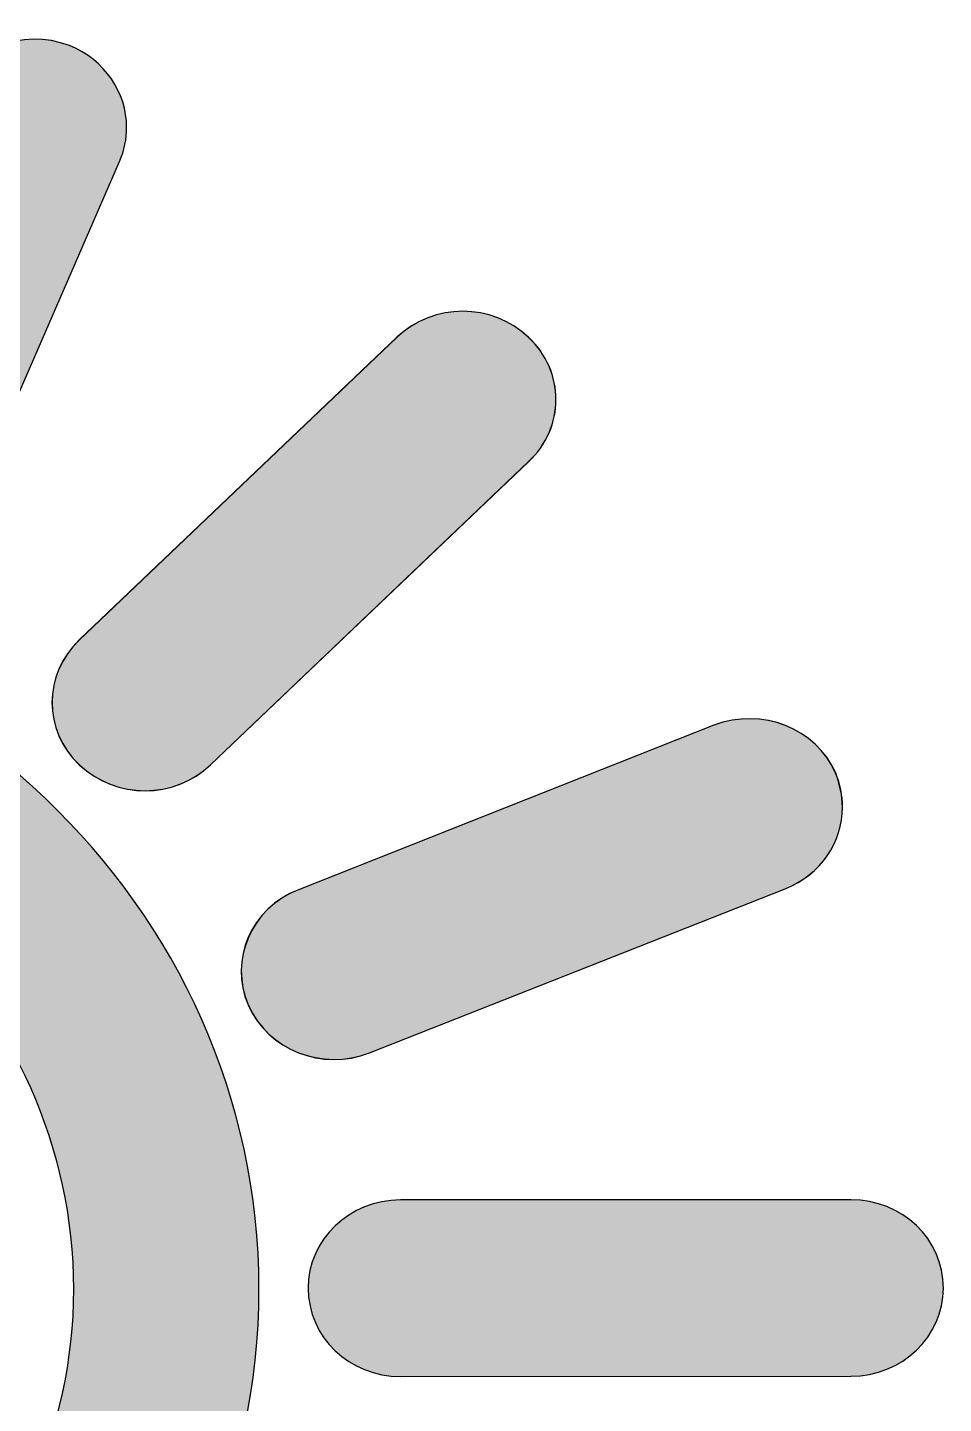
# Model space of a CAD drawing. Header units: millimetres. Extents: x 489.2 to 550.2, y -47.3 to 23.4.
# Drawn here: x 509.867 to 511.801, y 17.237 to 20.14 of the extents above; entities that cross this region are included whole.
import ezdxf

# ---------------------------------------------------------------- set-up
doc = ezdxf.new("R2010")
doc.units = ezdxf.units.MM
doc.header["$MEASUREMENT"] = 0
doc.layers.add('LASER CUT ACRILIC 3mm$ENGRAVE IMAGE', color=178, linetype='Continuous', true_color=0x000000)

msp = doc.modelspace()

# ---------------------------------------------------------------- hatches: boundary and pattern name
at = {"layer": 'LASER CUT ACRILIC 3mm$ENGRAVE IMAGE'}
for points in [[(509.7, 20.0014), (509.3372, 19.1669), (509.3353, 19.1624), (509.3335, 19.1579), (509.3319, 19.1534), (509.3304, 19.1488), (509.329, 19.1443), (509.3278, 19.1397), (509.3267, 19.1352), (509.3257, 19.1306), (509.3248, 19.126), (509.3241, 19.1214), (509.3234, 19.1169), (509.3229, 19.1123), (509.3225, 19.1077), (509.3223, 19.1032), (509.3221, 19.0986), (509.3221, 19.094), (509.3222, 19.0895), (509.3224, 19.085), (509.3227, 19.0805), (509.3231, 19.076), (509.3236, 19.0715), (509.3243, 19.067), (509.3251, 19.0626), (509.3259, 19.0582), (509.3269, 19.0538), (509.328, 19.0494), (509.3292, 19.0451), (509.3305, 19.0408), (509.332, 19.0365), (509.3335, 19.0323), (509.3351, 19.0281), (509.3369, 19.0239), (509.3387, 19.0198), (509.3406, 19.0157), (509.3427, 19.0117), (509.3448, 19.0077), (509.3471, 19.0038), (509.3494, 18.9999), (509.3519, 18.9961), (509.3544, 18.9923), (509.3571, 18.9886), (509.3598, 18.985), (509.3626, 18.9814), (509.3656, 18.9778), (509.3686, 18.9744), (509.3717, 18.971), (509.3749, 18.9676), (509.3782, 18.9644), (509.3816, 18.9612), (509.3851, 18.958), (509.3887, 18.955), (509.3923, 18.952), (509.3961, 18.9491), (509.3999, 18.9463), (509.4039, 18.9436), (509.4079, 18.941), (509.412, 18.9384), (509.4161, 18.936), (509.4204, 18.9336), (509.4247, 18.9313), (509.4292, 18.9291), (509.4337, 18.927), (509.4382, 18.925), (509.4429, 18.9232), (509.4476, 18.9214), (509.4523, 18.9198), (509.4571, 18.9182), (509.4618, 18.9168), (509.4666, 18.9155), (509.4714, 18.9144), (509.4762, 18.9133), (509.4809, 18.9124), (509.4857, 18.9116), (509.4906, 18.9109), (509.4954, 18.9103), (509.5002, 18.9099), (509.505, 18.9095), (509.5098, 18.9093), (509.5146, 18.9091), (509.5193, 18.9091), (509.5241, 18.9092), (509.5289, 18.9094), (509.5336, 18.9097), (509.5383, 18.9101), (509.543, 18.9107), (509.5477, 18.9113), (509.5524, 18.912), (509.557, 18.9129), (509.5617, 18.9138), (509.5662, 18.9149), (509.5708, 18.916), (509.5753, 18.9173), (509.5798, 18.9186), (509.5842, 18.9201), (509.5887, 18.9217), (509.593, 18.9233), (509.5974, 18.9251), (509.6016, 18.9269), (509.6059, 18.9289), (509.6101, 18.9309), (509.6142, 18.9331), (509.6183, 18.9353), (509.6223, 18.9376), (509.6263, 18.9401), (509.6302, 18.9426), (509.634, 18.9452), (509.6378, 18.9479), (509.6415, 18.9507), (509.6452, 18.9536), (509.6488, 18.9565), (509.6523, 18.9596), (509.6557, 18.9627), (509.6591, 18.966), (509.6624, 18.9693), (509.6656, 18.9727), (509.6687, 18.9762), (509.6718, 18.9797), (509.6748, 18.9834), (509.6776, 18.9871), (509.6804, 18.9909), (509.6831, 18.9948), (509.6857, 18.9988), (509.6882, 19.0028), (509.6906, 19.007), (509.6929, 19.0112), (509.6951, 19.0155), (509.6972, 19.0198), (509.6992, 19.0242), (510.0613, 19.8577), (510.0632, 19.8621), (510.065, 19.8666), (510.0666, 19.871), (510.0681, 19.8755), (510.0695, 19.88), (510.0708, 19.8846), (510.0719, 19.8891), (510.0729, 19.8936), (510.0737, 19.8982), (510.0745, 19.9027), (510.0751, 19.9073), (510.0756, 19.9118), (510.076, 19.9164), (510.0763, 19.9209), (510.0765, 19.9254), (510.0765, 19.9299), (510.0765, 19.9333), (510.0764, 19.9367), (510.0762, 19.9401), (510.076, 19.9435), (510.0757, 19.9469), (510.0753, 19.9503), (510.0749, 19.9536), (510.0744, 19.957), (510.0739, 19.9603), (510.0733, 19.9636), (510.0726, 19.9669), (510.0719, 19.9702), (510.0711, 19.9735), (510.0702, 19.9768), (510.0693, 19.98), (510.0683, 19.9832), (510.0672, 19.9865), (510.0661, 19.9896), (510.065, 19.9928), (510.0638, 19.996), (510.0625, 19.9991), (510.0611, 20.0022), (510.0597, 20.0053), (510.0583, 20.0084), (510.0568, 20.0114), (510.0552, 20.0144), (510.0535, 20.0174), (510.0519, 20.0204), (510.0501, 20.0233), (510.0483, 20.0262), (510.0465, 20.0291), (510.0445, 20.0319), (510.0426, 20.0347), (510.0406, 20.0375), (510.0385, 20.0403), (510.0363, 20.043), (510.0342, 20.0457), (510.0319, 20.0483), (510.0296, 20.0509), (510.0273, 20.0535), (510.0249, 20.056), (510.0224, 20.0585), (510.0199, 20.061), (510.0174, 20.0634), (510.0148, 20.0658), (510.0121, 20.0681), (510.0094, 20.0704), (510.0067, 20.0727), (510.0039, 20.0749), (510.001, 20.077), (509.9981, 20.0792), (509.9952, 20.0812), (509.9922, 20.0833), (509.9891, 20.0852), (509.986, 20.0872), (509.9829, 20.089), (509.9797, 20.0909), (509.9765, 20.0926), (509.9732, 20.0944), (509.9699, 20.096), (509.9665, 20.0977), (509.9631, 20.0992), (509.9596, 20.1007), (509.9561, 20.1022), (509.9514, 20.1039), (509.9467, 20.1055), (509.942, 20.107), (509.9373, 20.1084), (509.9325, 20.1096), (509.9277, 20.1108), (509.923, 20.1118), (509.9182, 20.1127), (509.9134, 20.1134), (509.9086, 20.1141), (509.9038, 20.1146), (509.899, 20.1151), (509.8942, 20.1154), (509.8894, 20.1156), (509.8846, 20.1157), (509.8798, 20.1157), (509.875, 20.1156), (509.8703, 20.1154), (509.8655, 20.115), (509.8608, 20.1146), (509.8561, 20.114), (509.8514, 20.1134), (509.8467, 20.1126), (509.8421, 20.1117), (509.8374, 20.1108), (509.8329, 20.1097), (509.8283, 20.1085), (509.8238, 20.1073), (509.8193, 20.1059), (509.8148, 20.1044), (509.8104, 20.1029), (509.806, 20.1012), (509.8017, 20.0994), (509.7974, 20.0976), (509.7931, 20.0956), (509.7889, 20.0936), (509.7848, 20.0914), (509.7807, 20.0892), (509.7767, 20.0869), (509.7727, 20.0845), (509.7688, 20.082), (509.7649, 20.0794), (509.7611, 20.0767), (509.7574, 20.0739), (509.7538, 20.0711), (509.7502, 20.0681), (509.7467, 20.0651), (509.7432, 20.062), (509.7399, 20.0588), (509.7366, 20.0555), (509.7334, 20.0521), (509.7302, 20.0487), (509.7272, 20.0452), (509.7243, 20.0416), (509.7214, 20.0379), (509.7186, 20.0341), (509.716, 20.0303), (509.7134, 20.0264), (509.7109, 20.0224), (509.7085, 20.0183), (509.7062, 20.0142), (509.7041, 20.01), (509.702, 20.0057)], [(509.9766, 18.848), (509.973, 18.8445), (509.9696, 18.841), (509.9663, 18.8374), (509.9631, 18.8338), (509.96, 18.8301), (509.957, 18.8264), (509.9541, 18.8226), (509.9514, 18.8187), (509.9487, 18.8148), (509.9462, 18.8109), (509.9438, 18.8069), (509.9415, 18.8029), (509.9393, 18.7988), (509.9372, 18.7947), (509.9352, 18.7905), (509.9334, 18.7863), (509.9316, 18.7821), (509.93, 18.7779), (509.9285, 18.7736), (509.9271, 18.7693), (509.9258, 18.7649), (509.9246, 18.7606), (509.9235, 18.7562), (509.9226, 18.7518), (509.9217, 18.7474), (509.921, 18.7429), (509.9204, 18.7385), (509.9199, 18.7341), (509.9195, 18.7296), (509.9192, 18.7251), (509.919, 18.7207), (509.919, 18.7162), (509.919, 18.7117), (509.9192, 18.7072), (509.9195, 18.7028), (509.9199, 18.6983), (509.9204, 18.6939), (509.921, 18.6894), (509.9217, 18.685), (509.9226, 18.6806), (509.9235, 18.6762), (509.9246, 18.6718), (509.9258, 18.6674), (509.9271, 18.6631), (509.9285, 18.6588), (509.93, 18.6545), (509.9316, 18.6503), (509.9334, 18.646), (509.9352, 18.6419), (509.9372, 18.6377), (509.9393, 18.6336), (509.9415, 18.6295), (509.9438, 18.6255), (509.9462, 18.6215), (509.9487, 18.6175), (509.9514, 18.6136), (509.9541, 18.6098), (509.957, 18.606), (509.96, 18.6022), (509.9631, 18.5986), (509.9663, 18.5949), (509.9696, 18.5914), (509.973, 18.5878), (509.9766, 18.5844), (509.9803, 18.5811), (509.984, 18.5778), (509.9878, 18.5747), (509.9917, 18.5716), (509.9956, 18.5687), (509.9996, 18.5659), (510.0037, 18.5632), (510.0077, 18.5605), (510.0119, 18.558), (510.0161, 18.5556), (510.0203, 18.5534), (510.0246, 18.5512), (510.0289, 18.5491), (510.0332, 18.5471), (510.0376, 18.5453), (510.0421, 18.5435), (510.0465, 18.5419), (510.051, 18.5403), (510.0555, 18.5389), (510.0601, 18.5375), (510.0646, 18.5363), (510.0692, 18.5352), (510.0738, 18.5342), (510.0785, 18.5333), (510.0831, 18.5325), (510.0878, 18.5318), (510.0924, 18.5312), (510.0971, 18.5307), (510.1018, 18.5303), (510.1065, 18.5301), (510.1112, 18.5299), (510.1158, 18.5299), (510.1205, 18.5299), (510.1252, 18.5301), (510.1299, 18.5303), (510.1346, 18.5307), (510.1392, 18.5312), (510.1439, 18.5318), (510.1485, 18.5325), (510.1531, 18.5333), (510.1577, 18.5342), (510.1623, 18.5352), (510.1669, 18.5363), (510.1714, 18.5375), (510.1759, 18.5389), (510.1804, 18.5403), (510.1848, 18.5419), (510.1892, 18.5435), (510.1936, 18.5453), (510.198, 18.5471), (510.2023, 18.5491), (510.2065, 18.5512), (510.2107, 18.5534), (510.2149, 18.5556), (510.219, 18.558), (510.2231, 18.5605), (510.2271, 18.5632), (510.2311, 18.5659), (510.235, 18.5687), (510.2388, 18.5716), (510.2426, 18.5747), (510.2463, 18.5778), (510.25, 18.5811), (510.2536, 18.5844), (510.9243, 19.2237), (510.9279, 19.2272), (510.9313, 19.2307), (510.9347, 19.2343), (510.9379, 19.2379), (510.941, 19.2416), (510.944, 19.2454), (510.9469, 19.2492), (510.9497, 19.253), (510.9524, 19.2569), (510.955, 19.2609), (510.9574, 19.2649), (510.9597, 19.2689), (510.962, 19.273), (510.9641, 19.2771), (510.9661, 19.2812), (510.968, 19.2854), (510.9697, 19.2896), (510.9714, 19.2939), (510.9729, 19.2982), (510.9743, 19.3025), (510.9757, 19.3068), (510.9769, 19.3111), (510.9779, 19.3155), (510.9789, 19.3199), (510.9798, 19.3243), (510.9805, 19.3287), (510.9812, 19.3332), (510.9817, 19.3376), (510.9821, 19.3421), (510.9824, 19.3465), (510.9825, 19.351), (510.9826, 19.3555), (510.9825, 19.36), (510.9824, 19.3645), (510.9821, 19.3689), (510.9817, 19.3734), (510.9812, 19.3779), (510.9805, 19.3823), (510.9798, 19.3867), (510.9789, 19.3911), (510.9779, 19.3955), (510.9769, 19.3999), (510.9757, 19.4043), (510.9743, 19.4086), (510.9729, 19.4129), (510.9714, 19.4171), (510.9697, 19.4214), (510.968, 19.4256), (510.9661, 19.4298), (510.9641, 19.4339), (510.962, 19.438), (510.9597, 19.442), (510.9574, 19.4461), (510.955, 19.45), (510.9524, 19.454), (510.9497, 19.4578), (510.9469, 19.4617), (510.944, 19.4655), (510.941, 19.4692), (510.9379, 19.4729), (510.9347, 19.4765), (510.9313, 19.48), (510.9279, 19.4836), (510.9243, 19.487), (510.9207, 19.4903), (510.9171, 19.4936), (510.9133, 19.4967), (510.9095, 19.4998), (510.9057, 19.5027), (510.9018, 19.5055), (510.8978, 19.5082), (510.8938, 19.5109), (510.8897, 19.5134), (510.8856, 19.5158), (510.8814, 19.518), (510.8772, 19.5202), (510.8729, 19.5223), (510.8686, 19.5243), (510.8642, 19.5261), (510.8598, 19.5279), (510.8554, 19.5295), (510.8509, 19.5311), (510.8464, 19.5325), (510.8419, 19.5339), (510.8373, 19.5351), (510.8328, 19.5362), (510.8282, 19.5372), (510.8235, 19.5381), (510.8189, 19.5389), (510.8142, 19.5396), (510.8096, 19.5402), (510.8049, 19.5407), (510.8002, 19.5411), (510.7955, 19.5413), (510.7908, 19.5415), (510.7861, 19.5415), (510.7814, 19.5415), (510.7767, 19.5413), (510.772, 19.5411), (510.7673, 19.5407), (510.7626, 19.5402), (510.7579, 19.5396), (510.7532, 19.5389), (510.7486, 19.5381), (510.7439, 19.5372), (510.7393, 19.5362), (510.7347, 19.5351), (510.7302, 19.5339), (510.7256, 19.5325), (510.7211, 19.5311), (510.7166, 19.5295), (510.7122, 19.5279), (510.7077, 19.5261), (510.7034, 19.5243), (510.699, 19.5223), (510.6947, 19.5202), (510.6904, 19.518), (510.6862, 19.5158), (510.6821, 19.5134), (510.6779, 19.5109), (510.6739, 19.5082), (510.6699, 19.5055), (510.6659, 19.5027), (510.662, 19.4998), (510.6582, 19.4967), (510.6544, 19.4936), (510.6507, 19.4903), (510.6471, 19.487)], [(509.9764, 18.8479), (509.9729, 18.8445), (509.9695, 18.841), (509.9662, 18.8374), (509.963, 18.8338), (509.9599, 18.8301), (509.957, 18.8264), (509.9541, 18.8226), (509.9514, 18.8187), (509.9487, 18.8148), (509.9462, 18.8109), (509.9438, 18.8069), (509.9415, 18.8028), (509.9393, 18.7988), (509.9373, 18.7946), (509.9353, 18.7905), (509.9335, 18.7863), (509.9317, 18.7821), (509.9301, 18.7778), (509.9286, 18.7735), (509.9272, 18.7692), (509.9259, 18.7649), (509.9248, 18.7605), (509.9237, 18.7562), (509.9228, 18.7518), (509.9219, 18.7474), (509.9212, 18.7429), (509.9206, 18.7385), (509.9201, 18.734), (509.9197, 18.7296), (509.9194, 18.7251), (509.9192, 18.7207), (509.9192, 18.7162), (509.9193, 18.7117), (509.9194, 18.7073), (509.9197, 18.7028), (509.9201, 18.6983), (509.9206, 18.6939), (509.9212, 18.6895), (509.922, 18.685), (509.9228, 18.6806), (509.9238, 18.6762), (509.9248, 18.6719), (509.926, 18.6675), (509.9273, 18.6632), (509.9287, 18.6589), (509.9302, 18.6546), (509.9318, 18.6503), (509.9336, 18.6461), (509.9354, 18.6419), (509.9374, 18.6378), (509.9395, 18.6337), (509.9417, 18.6296), (509.944, 18.6256), (509.9464, 18.6216), (509.9489, 18.6177), (509.9515, 18.6138), (509.9543, 18.6099), (509.9571, 18.6061), (509.9601, 18.6024), (509.9632, 18.5987), (509.9664, 18.5951), (509.9697, 18.5916), (509.9731, 18.5881), (509.9767, 18.5846), (509.9803, 18.5813), (509.9841, 18.578), (509.9878, 18.5749), (509.9917, 18.5718), (509.9956, 18.5689), (509.9996, 18.566), (510.0036, 18.5633), (510.0077, 18.5607), (510.0118, 18.5582), (510.0159, 18.5558), (510.0202, 18.5535), (510.0244, 18.5513), (510.0287, 18.5492), (510.0331, 18.5472), (510.0374, 18.5454), (510.0418, 18.5436), (510.0463, 18.5419), (510.0508, 18.5404), (510.0553, 18.5389), (510.0598, 18.5376), (510.0644, 18.5364), (510.0689, 18.5353), (510.0735, 18.5342), (510.0782, 18.5333), (510.0828, 18.5325), (510.0874, 18.5318), (510.0921, 18.5312), (510.0968, 18.5308), (510.1015, 18.5304), (510.1061, 18.5301), (510.1108, 18.53), (510.1155, 18.5299), (510.1202, 18.53), (510.1249, 18.5301), (510.1296, 18.5304), (510.1342, 18.5308), (510.1389, 18.5312), (510.1435, 18.5318), (510.1482, 18.5325), (510.1528, 18.5333), (510.1574, 18.5342), (510.162, 18.5353), (510.1665, 18.5364), (510.1711, 18.5376), (510.1756, 18.5389), (510.1801, 18.5404), (510.1845, 18.5419), (510.1889, 18.5436), (510.1933, 18.5454), (510.1977, 18.5472), (510.202, 18.5492), (510.2062, 18.5513), (510.2104, 18.5535), (510.2146, 18.5558), (510.2187, 18.5582), (510.2228, 18.5607), (510.2268, 18.5633), (510.2308, 18.566), (510.2347, 18.5689), (510.2386, 18.5718), (510.2424, 18.5749), (510.2461, 18.578), (510.2498, 18.5813), (510.2534, 18.5846), (510.9244, 19.2237), (510.928, 19.2271), (510.9315, 19.2306), (510.9348, 19.2342), (510.9381, 19.2378), (510.9412, 19.2415), (510.9442, 19.2452), (510.9471, 19.249), (510.9499, 19.2529), (510.9526, 19.2568), (510.9552, 19.2607), (510.9576, 19.2647), (510.9599, 19.2687), (510.9622, 19.2728), (510.9643, 19.2769), (510.9662, 19.2811), (510.9681, 19.2853), (510.9699, 19.2895), (510.9715, 19.2937), (510.9731, 19.298), (510.9745, 19.3023), (510.9758, 19.3066), (510.977, 19.311), (510.9781, 19.3153), (510.979, 19.3197), (510.9799, 19.3241), (510.9806, 19.3285), (510.9812, 19.333), (510.9818, 19.3374), (510.9822, 19.3418), (510.9824, 19.3463), (510.9826, 19.3507), (510.9827, 19.3552), (510.9826, 19.3597), (510.9824, 19.3642), (510.9822, 19.3687), (510.9818, 19.3731), (510.9812, 19.3776), (510.9806, 19.382), (510.9799, 19.3865), (510.979, 19.3909), (510.9781, 19.3953), (510.977, 19.3997), (510.9758, 19.4041), (510.9745, 19.4084), (510.9731, 19.4127), (510.9715, 19.417), (510.9699, 19.4212), (510.9681, 19.4255), (510.9662, 19.4297), (510.9643, 19.4338), (510.9622, 19.4379), (510.9599, 19.442), (510.9576, 19.446), (510.9552, 19.45), (510.9526, 19.454), (510.9499, 19.4579), (510.9471, 19.4617), (510.9442, 19.4656), (510.9412, 19.4693), (510.9381, 19.473), (510.9348, 19.4766), (510.9315, 19.4802), (510.928, 19.4838), (510.9244, 19.4872), (510.9208, 19.4906), (510.9171, 19.4938), (510.9133, 19.4969), (510.9095, 19.5), (510.9057, 19.5029), (510.9017, 19.5057), (510.8977, 19.5084), (510.8937, 19.511), (510.8896, 19.5135), (510.8855, 19.5159), (510.8813, 19.5182), (510.877, 19.5203), (510.8727, 19.5224), (510.8684, 19.5244), (510.864, 19.5262), (510.8596, 19.528), (510.8552, 19.5296), (510.8507, 19.5312), (510.8462, 19.5326), (510.8417, 19.5339), (510.8371, 19.5351), (510.8326, 19.5363), (510.828, 19.5373), (510.8233, 19.5382), (510.8187, 19.539), (510.8141, 19.5397), (510.8094, 19.5402), (510.8047, 19.5407), (510.8, 19.5411), (510.7953, 19.5414), (510.7906, 19.5415), (510.7859, 19.5416), (510.7812, 19.5415), (510.7765, 19.5414), (510.7718, 19.5411), (510.7672, 19.5407), (510.7625, 19.5402), (510.7578, 19.5397), (510.7532, 19.539), (510.7485, 19.5382), (510.7439, 19.5373), (510.7393, 19.5363), (510.7347, 19.5351), (510.7302, 19.5339), (510.7257, 19.5326), (510.7212, 19.5312), (510.7167, 19.5296), (510.7123, 19.528), (510.7079, 19.5262), (510.7035, 19.5244), (510.6992, 19.5224), (510.6949, 19.5203), (510.6907, 19.5182), (510.6865, 19.5159), (510.6824, 19.5135), (510.6783, 19.511), (510.6742, 19.5084), (510.6703, 19.5057), (510.6663, 19.5029), (510.6625, 19.5), (510.6587, 19.4969), (510.6549, 19.4938), (510.6513, 19.4906), (510.6477, 19.4872)], [(510.4389, 18.3211), (510.4343, 18.3192), (510.4297, 18.3173), (510.4252, 18.3152), (510.4208, 18.313), (510.4165, 18.3107), (510.4122, 18.3084), (510.4081, 18.3059), (510.404, 18.3034), (510.4, 18.3008), (510.3961, 18.298), (510.3923, 18.2952), (510.3886, 18.2924), (510.3849, 18.2894), (510.3814, 18.2864), (510.3779, 18.2833), (510.3745, 18.2801), (510.3712, 18.2768), (510.368, 18.2735), (510.3649, 18.2701), (510.3619, 18.2666), (510.359, 18.2631), (510.3561, 18.2595), (510.3534, 18.2559), (510.3508, 18.2521), (510.3482, 18.2484), (510.3458, 18.2446), (510.3434, 18.2407), (510.3412, 18.2368), (510.339, 18.2328), (510.337, 18.2288), (510.335, 18.2247), (510.3332, 18.2206), (510.3315, 18.2165), (510.3298, 18.2123), (510.3283, 18.208), (510.3269, 18.2038), (510.3255, 18.1995), (510.3243, 18.1952), (510.3232, 18.1908), (510.3222, 18.1864), (510.3213, 18.182), (510.3206, 18.1776), (510.3199, 18.1731), (510.3193, 18.1687), (510.3189, 18.1642), (510.3186, 18.1597), (510.3183, 18.1551), (510.3182, 18.1506), (510.3183, 18.1461), (510.3184, 18.1415), (510.3186, 18.1369), (510.319, 18.1324), (510.3195, 18.1278), (510.3201, 18.1232), (510.3208, 18.1187), (510.3217, 18.1141), (510.3226, 18.1095), (510.3237, 18.105), (510.3249, 18.1004), (510.3263, 18.0959), (510.3278, 18.0914), (510.3293, 18.0869), (510.3311, 18.0824), (510.3329, 18.0779), (510.3349, 18.0735), (510.337, 18.0692), (510.3393, 18.0649), (510.3416, 18.0607), (510.344, 18.0566), (510.3465, 18.0526), (510.3491, 18.0486), (510.3518, 18.0447), (510.3546, 18.0409), (510.3575, 18.0372), (510.3605, 18.0336), (510.3635, 18.03), (510.3666, 18.0266), (510.3698, 18.0232), (510.3731, 18.0199), (510.3765, 18.0166), (510.38, 18.0135), (510.3835, 18.0104), (510.3871, 18.0075), (510.3907, 18.0046), (510.3944, 18.0018), (510.3982, 17.9991), (510.4021, 17.9965), (510.406, 17.994), (510.41, 17.9916), (510.414, 17.9892), (510.4181, 17.987), (510.4222, 17.9848), (510.4264, 17.9828), (510.4306, 17.9808), (510.4349, 17.979), (510.4392, 17.9772), (510.4436, 17.9756), (510.448, 17.974), (510.4524, 17.9725), (510.4569, 17.9712), (510.4614, 17.9699), (510.466, 17.9688), (510.4706, 17.9677), (510.4752, 17.9668), (510.4798, 17.9659), (510.4845, 17.9652), (510.4892, 17.9645), (510.4939, 17.964), (510.4986, 17.9636), (510.5033, 17.9633), (510.5081, 17.9631), (510.5129, 17.963), (510.5176, 17.963), (510.5224, 17.9631), (510.5272, 17.9634), (510.532, 17.9637), (510.5368, 17.9642), (510.5416, 17.9648), (510.5464, 17.9655), (510.5512, 17.9663), (510.556, 17.9672), (510.5608, 17.9683), (510.5656, 17.9694), (510.5703, 17.9707), (510.5751, 17.9721), (510.5798, 17.9737), (510.5845, 17.9753), (510.5892, 17.9771), (511.4666, 18.3232), (511.4701, 18.3246), (511.4735, 18.3261), (511.477, 18.3276), (511.4804, 18.3292), (511.4837, 18.3308), (511.487, 18.3325), (511.4902, 18.3343), (511.4934, 18.3361), (511.4966, 18.3379), (511.4997, 18.3398), (511.5028, 18.3418), (511.5058, 18.3438), (511.5087, 18.3458), (511.5116, 18.3479), (511.5145, 18.3501), (511.5173, 18.3523), (511.5201, 18.3545), (511.5228, 18.3568), (511.5255, 18.3591), (511.5281, 18.3615), (511.5306, 18.3639), (511.5332, 18.3663), (511.5356, 18.3688), (511.538, 18.3713), (511.5404, 18.3739), (511.5427, 18.3765), (511.5449, 18.3791), (511.5471, 18.3818), (511.5493, 18.3845), (511.5513, 18.3873), (511.5534, 18.3901), (511.5554, 18.3929), (511.5573, 18.3957), (511.5591, 18.3986), (511.561, 18.4015), (511.5627, 18.4044), (511.5644, 18.4074), (511.566, 18.4104), (511.5676, 18.4134), (511.5692, 18.4165), (511.5706, 18.4195), (511.572, 18.4226), (511.5734, 18.4257), (511.5747, 18.4289), (511.5759, 18.4321), (511.5771, 18.4352), (511.5782, 18.4385), (511.5792, 18.4417), (511.5802, 18.4449), (511.5811, 18.4482), (511.582, 18.4515), (511.5828, 18.4548), (511.5836, 18.4581), (511.5842, 18.4614), (511.5848, 18.4648), (511.5854, 18.4682), (511.5859, 18.4715), (511.5863, 18.4749), (511.5867, 18.4783), (511.587, 18.4817), (511.5872, 18.4851), (511.5874, 18.4886), (511.5875, 18.492), (511.5875, 18.4954), (511.5874, 18.4999), (511.5873, 18.5045), (511.587, 18.509), (511.5866, 18.5135), (511.5861, 18.518), (511.5854, 18.5226), (511.5847, 18.5271), (511.5839, 18.5316), (511.5829, 18.5361), (511.5818, 18.5406), (511.5806, 18.5451), (511.5793, 18.5496), (511.5779, 18.5541), (511.5764, 18.5585), (511.5748, 18.563), (511.5731, 18.5674), (511.5711, 18.5718), (511.569, 18.5761), (511.5667, 18.5804), (511.5644, 18.5845), (511.562, 18.5886), (511.5595, 18.5927), (511.5569, 18.5966), (511.5542, 18.6005), (511.5514, 18.6042), (511.5486, 18.6079), (511.5456, 18.6116), (511.5426, 18.6151), (511.5394, 18.6186), (511.5362, 18.6219), (511.5329, 18.6252), (511.5296, 18.6284), (511.5261, 18.6316), (511.5226, 18.6346), (511.519, 18.6375), (511.5154, 18.6404), (511.5117, 18.6432), (511.5079, 18.6459), (511.504, 18.6484), (511.5001, 18.6509), (511.4961, 18.6534), (511.4921, 18.6557), (511.488, 18.6579), (511.4839, 18.66), (511.4797, 18.6621), (511.4755, 18.664), (511.4712, 18.6659), (511.4668, 18.6676), (511.4625, 18.6693), (511.458, 18.6708), (511.4536, 18.6723), (511.4491, 18.6736), (511.4446, 18.6749), (511.44, 18.676), (511.4354, 18.6771), (511.4308, 18.678), (511.4261, 18.6789), (511.4214, 18.6796), (511.4167, 18.6803), (511.412, 18.6808), (511.4073, 18.6812), (511.4025, 18.6816), (511.3977, 18.6818), (511.3929, 18.6819), (511.3881, 18.6819), (511.3833, 18.6818), (511.3785, 18.6815), (511.3737, 18.6812), (511.3688, 18.6807), (511.364, 18.6802), (511.3592, 18.6795), (511.3543, 18.6787), (511.3495, 18.6778), (511.3447, 18.6768), (511.3398, 18.6757), (511.335, 18.6744), (511.3302, 18.673), (511.3255, 18.6716), (511.3207, 18.6699), (511.3159, 18.6682)], [(510.4392, 18.3211), (510.4346, 18.3192), (510.43, 18.3172), (510.4255, 18.3151), (510.4211, 18.313), (510.4168, 18.3107), (510.4125, 18.3083), (510.4084, 18.3059), (510.4043, 18.3033), (510.4003, 18.3007), (510.3964, 18.298), (510.3925, 18.2952), (510.3888, 18.2923), (510.3852, 18.2893), (510.3816, 18.2863), (510.3781, 18.2831), (510.3747, 18.28), (510.3714, 18.2767), (510.3682, 18.2734), (510.3651, 18.27), (510.3621, 18.2665), (510.3592, 18.263), (510.3564, 18.2594), (510.3536, 18.2557), (510.351, 18.252), (510.3484, 18.2483), (510.346, 18.2445), (510.3437, 18.2406), (510.3414, 18.2367), (510.3393, 18.2327), (510.3372, 18.2287), (510.3353, 18.2246), (510.3334, 18.2205), (510.3317, 18.2164), (510.3301, 18.2122), (510.3285, 18.208), (510.3271, 18.2037), (510.3258, 18.1994), (510.3246, 18.1951), (510.3235, 18.1907), (510.3225, 18.1864), (510.3216, 18.182), (510.3208, 18.1775), (510.3202, 18.1731), (510.3196, 18.1686), (510.3192, 18.1641), (510.3189, 18.1596), (510.3186, 18.1551), (510.3185, 18.1506), (510.3186, 18.146), (510.3187, 18.1415), (510.3189, 18.1369), (510.3193, 18.1323), (510.3198, 18.1278), (510.3204, 18.1232), (510.3211, 18.1187), (510.322, 18.1141), (510.323, 18.1095), (510.3241, 18.105), (510.3253, 18.1004), (510.3266, 18.0959), (510.3281, 18.0914), (510.3297, 18.0869), (510.3314, 18.0824), (510.3332, 18.0779), (510.3353, 18.0735), (510.3374, 18.0692), (510.3396, 18.0649), (510.3419, 18.0607), (510.3443, 18.0566), (510.3468, 18.0526), (510.3495, 18.0486), (510.3522, 18.0447), (510.3549, 18.0409), (510.3578, 18.0372), (510.3608, 18.0336), (510.3639, 18.03), (510.367, 18.0265), (510.3702, 18.0232), (510.3735, 18.0198), (510.3769, 18.0166), (510.3803, 18.0135), (510.3838, 18.0104), (510.3874, 18.0075), (510.3911, 18.0046), (510.3948, 18.0018), (510.3986, 17.9991), (510.4024, 17.9965), (510.4064, 17.994), (510.4103, 17.9915), (510.4143, 17.9892), (510.4184, 17.987), (510.4226, 17.9848), (510.4267, 17.9827), (510.431, 17.9808), (510.4352, 17.9789), (510.4396, 17.9772), (510.4439, 17.9755), (510.4483, 17.9739), (510.4528, 17.9725), (510.4572, 17.9711), (510.4617, 17.9698), (510.4663, 17.9687), (510.4708, 17.9676), (510.4754, 17.9666), (510.4801, 17.9658), (510.4847, 17.965), (510.4894, 17.9644), (510.4941, 17.9638), (510.4988, 17.9634), (510.5035, 17.9631), (510.5082, 17.9629), (510.513, 17.9628), (510.5177, 17.9628), (510.5225, 17.9629), (510.5273, 17.9631), (510.532, 17.9634), (510.5368, 17.9639), (510.5416, 17.9645), (510.5463, 17.9651), (510.5511, 17.9659), (510.5559, 17.9669), (510.5606, 17.9679), (510.5653, 17.969), (510.5701, 17.9703), (510.5748, 17.9717), (510.5795, 17.9732), (510.5841, 17.9748), (510.5888, 17.9766), (511.4666, 18.3232), (511.4702, 18.3246), (511.4736, 18.3261), (511.4771, 18.3276), (511.4805, 18.3292), (511.4838, 18.3308), (511.4871, 18.3325), (511.4904, 18.3343), (511.4936, 18.3361), (511.4967, 18.3379), (511.4998, 18.3398), (511.5029, 18.3418), (511.5059, 18.3438), (511.5089, 18.3458), (511.5118, 18.3479), (511.5146, 18.3501), (511.5174, 18.3523), (511.5202, 18.3545), (511.5229, 18.3568), (511.5256, 18.3591), (511.5282, 18.3615), (511.5307, 18.3639), (511.5332, 18.3663), (511.5357, 18.3688), (511.5381, 18.3713), (511.5404, 18.3739), (511.5427, 18.3765), (511.5449, 18.3791), (511.5471, 18.3818), (511.5492, 18.3845), (511.5513, 18.3873), (511.5533, 18.3901), (511.5553, 18.3929), (511.5572, 18.3957), (511.559, 18.3986), (511.5608, 18.4015), (511.5626, 18.4044), (511.5642, 18.4074), (511.5659, 18.4104), (511.5674, 18.4134), (511.5689, 18.4165), (511.5704, 18.4195), (511.5718, 18.4226), (511.5731, 18.4257), (511.5744, 18.4289), (511.5756, 18.4321), (511.5768, 18.4352), (511.5779, 18.4385), (511.5789, 18.4417), (511.5799, 18.4449), (511.5808, 18.4482), (511.5816, 18.4515), (511.5824, 18.4548), (511.5832, 18.4581), (511.5838, 18.4614), (511.5844, 18.4648), (511.585, 18.4682), (511.5855, 18.4715), (511.5859, 18.4749), (511.5862, 18.4783), (511.5865, 18.4817), (511.5868, 18.4851), (511.5869, 18.4886), (511.587, 18.492), (511.5871, 18.4954), (511.587, 18.4999), (511.5868, 18.5044), (511.5865, 18.509), (511.5861, 18.5135), (511.5856, 18.518), (511.585, 18.5225), (511.5843, 18.527), (511.5834, 18.5315), (511.5825, 18.536), (511.5814, 18.5405), (511.5802, 18.5449), (511.5789, 18.5494), (511.5775, 18.5539), (511.576, 18.5583), (511.5744, 18.5627), (511.5726, 18.5671), (511.5707, 18.5715), (511.5686, 18.5759), (511.5664, 18.5801), (511.5641, 18.5843), (511.5618, 18.5884), (511.5593, 18.5925), (511.5567, 18.5964), (511.554, 18.6003), (511.5513, 18.6041), (511.5484, 18.6078), (511.5455, 18.6114), (511.5425, 18.615), (511.5394, 18.6185), (511.5362, 18.6218), (511.5329, 18.6251), (511.5296, 18.6284), (511.5261, 18.6315), (511.5226, 18.6345), (511.5191, 18.6375), (511.5154, 18.6404), (511.5117, 18.6431), (511.5079, 18.6458), (511.5041, 18.6484), (511.5002, 18.651), (511.4962, 18.6534), (511.4922, 18.6557), (511.4881, 18.6579), (511.484, 18.6601), (511.4798, 18.6621), (511.4756, 18.6641), (511.4713, 18.6659), (511.4669, 18.6677), (511.4626, 18.6693), (511.4582, 18.6709), (511.4537, 18.6724), (511.4492, 18.6737), (511.4447, 18.675), (511.4401, 18.6761), (511.4355, 18.6772), (511.4309, 18.6781), (511.4262, 18.679), (511.4216, 18.6797), (511.4169, 18.6804), (511.4121, 18.6809), (511.4074, 18.6813), (511.4026, 18.6817), (511.3978, 18.6819), (511.393, 18.682), (511.3882, 18.682), (511.3834, 18.6819), (511.3786, 18.6816), (511.3738, 18.6813), (511.3689, 18.6808), (511.3641, 18.6803), (511.3592, 18.6796), (511.3544, 18.6788), (511.3496, 18.6779), (511.3447, 18.6769), (511.3399, 18.6757), (511.3351, 18.6745), (511.3303, 18.6731), (511.3255, 18.6716), (511.3208, 18.67), (511.316, 18.6682)], [(510.4596, 17.4805), (510.4596, 17.4756), (510.4598, 17.4708), (510.4601, 17.466), (510.4606, 17.4613), (510.4611, 17.4566), (510.4618, 17.4519), (510.4626, 17.4473), (510.4635, 17.4427), (510.4646, 17.4381), (510.4657, 17.4336), (510.467, 17.4292), (510.4683, 17.4247), (510.4698, 17.4204), (510.4714, 17.4161), (510.4731, 17.4118), (510.4749, 17.4076), (510.4768, 17.4034), (510.4788, 17.3993), (510.4809, 17.3952), (510.4831, 17.3912), (510.4854, 17.3873), (510.4878, 17.3834), (510.4903, 17.3796), (510.4929, 17.3758), (510.4956, 17.3722), (510.4983, 17.3685), (510.5012, 17.365), (510.5041, 17.3615), (510.5072, 17.3581), (510.5103, 17.3547), (510.5135, 17.3514), (510.5167, 17.3482), (510.5201, 17.3451), (510.5235, 17.3421), (510.527, 17.3391), (510.5306, 17.3362), (510.5343, 17.3334), (510.538, 17.3307), (510.5418, 17.3281), (510.5456, 17.3255), (510.5496, 17.323), (510.5536, 17.3207), (510.5576, 17.3184), (510.5617, 17.3162), (510.5659, 17.3141), (510.5701, 17.3121), (510.5744, 17.3102), (510.5788, 17.3084), (510.5832, 17.3066), (510.5877, 17.305), (510.5922, 17.3035), (510.5967, 17.3021), (510.6013, 17.3008), (510.606, 17.2996), (510.6107, 17.2985), (510.6154, 17.2975), (510.6202, 17.2967), (510.625, 17.2959), (510.6299, 17.2953), (510.6348, 17.2947), (510.6398, 17.2943), (510.6447, 17.294), (510.6497, 17.2938), (510.6548, 17.2938), (511.6051, 17.2945), (511.6101, 17.2946), (511.6151, 17.2948), (511.6201, 17.2951), (511.6251, 17.2955), (511.63, 17.2961), (511.6348, 17.2967), (511.6397, 17.2975), (511.6445, 17.2984), (511.6492, 17.2994), (511.6539, 17.3005), (511.6586, 17.3017), (511.6632, 17.303), (511.6678, 17.3044), (511.6723, 17.3059), (511.6768, 17.3076), (511.6812, 17.3093), (511.6855, 17.3111), (511.6898, 17.3131), (511.6941, 17.3151), (511.6983, 17.3172), (511.7024, 17.3194), (511.7065, 17.3217), (511.7105, 17.3241), (511.7144, 17.3266), (511.7183, 17.3291), (511.7221, 17.3318), (511.7258, 17.3345), (511.7294, 17.3373), (511.733, 17.3402), (511.7365, 17.3432), (511.74, 17.3463), (511.7433, 17.3494), (511.7466, 17.3526), (511.7498, 17.3559), (511.7529, 17.3592), (511.7559, 17.3627), (511.7589, 17.3661), (511.7617, 17.3697), (511.7645, 17.3733), (511.7672, 17.377), (511.7698, 17.3807), (511.7723, 17.3845), (511.7747, 17.3884), (511.777, 17.3923), (511.7792, 17.3963), (511.7813, 17.4003), (511.7833, 17.4044), (511.7852, 17.4086), (511.787, 17.4127), (511.7887, 17.417), (511.7903, 17.4213), (511.7918, 17.4256), (511.7931, 17.43), (511.7944, 17.4344), (511.7955, 17.4388), (511.7966, 17.4433), (511.7975, 17.4478), (511.7983, 17.4524), (511.799, 17.457), (511.7995, 17.4616), (511.8, 17.4663), (511.8003, 17.471), (511.8005, 17.4757), (511.8005, 17.4805), (511.8005, 17.4853), (511.8003, 17.4901), (511.8, 17.4949), (511.7995, 17.4996), (511.799, 17.5043), (511.7983, 17.509), (511.7975, 17.5136), (511.7966, 17.5182), (511.7955, 17.5227), (511.7944, 17.5272), (511.7931, 17.5317), (511.7918, 17.5361), (511.7903, 17.5404), (511.7887, 17.5448), (511.787, 17.549), (511.7852, 17.5532), (511.7833, 17.5574), (511.7813, 17.5615), (511.7792, 17.5655), (511.777, 17.5695), (511.7747, 17.5735), (511.7723, 17.5773), (511.7698, 17.5812), (511.7672, 17.5849), (511.7645, 17.5886), (511.7617, 17.5922), (511.7589, 17.5958), (511.7559, 17.5993), (511.7529, 17.6027), (511.7498, 17.606), (511.7466, 17.6093), (511.7433, 17.6125), (511.74, 17.6156), (511.7365, 17.6186), (511.733, 17.6216), (511.7294, 17.6245), (511.7258, 17.6273), (511.7221, 17.63), (511.7183, 17.6326), (511.7144, 17.6352), (511.7105, 17.6377), (511.7065, 17.64), (511.7024, 17.6423), (511.6983, 17.6445), (511.6941, 17.6466), (511.6898, 17.6486), (511.6855, 17.6505), (511.6812, 17.6523), (511.6768, 17.654), (511.6723, 17.6557), (511.6678, 17.6572), (511.6632, 17.6586), (511.6586, 17.6599), (511.6539, 17.6611), (511.6492, 17.6622), (511.6445, 17.6632), (511.6397, 17.664), (511.6348, 17.6648), (511.63, 17.6654), (511.6251, 17.666), (511.6201, 17.6664), (511.6151, 17.6667), (511.6101, 17.6669), (511.6051, 17.6669), (510.6545, 17.6664), (510.6495, 17.6663), (510.6445, 17.6662), (510.6395, 17.6659), (510.6346, 17.6654), (510.6297, 17.6649), (510.6248, 17.6642), (510.62, 17.6635), (510.6152, 17.6626), (510.6105, 17.6616), (510.6058, 17.6605), (510.6012, 17.6593), (510.5966, 17.658), (510.592, 17.6566), (510.5875, 17.6551), (510.583, 17.6534), (510.5786, 17.6517), (510.5743, 17.6499), (510.57, 17.648), (510.5658, 17.646), (510.5616, 17.6438), (510.5575, 17.6416), (510.5534, 17.6394), (510.5494, 17.637), (510.5455, 17.6345), (510.5416, 17.6319), (510.5378, 17.6293), (510.5341, 17.6266), (510.5305, 17.6238), (510.5269, 17.6209), (510.5234, 17.6179), (510.52, 17.6149), (510.5166, 17.6117), (510.5133, 17.6085), (510.5101, 17.6053), (510.507, 17.6019), (510.504, 17.5985), (510.5011, 17.595), (510.4982, 17.5915), (510.4954, 17.5879), (510.4928, 17.5842), (510.4902, 17.5804), (510.4877, 17.5766), (510.4853, 17.5728), (510.483, 17.5688), (510.4808, 17.5649), (510.4787, 17.5608), (510.4767, 17.5567), (510.4748, 17.5526), (510.473, 17.5484), (510.4713, 17.5442), (510.4697, 17.5399), (510.4682, 17.5356), (510.4669, 17.5312), (510.4656, 17.5268), (510.4645, 17.5223), (510.4634, 17.5178), (510.4625, 17.5132), (510.4617, 17.5087), (510.4611, 17.504), (510.4605, 17.4994), (510.4601, 17.4947), (510.4598, 17.49), (510.4596, 17.4852)]]:
    msp.add_hatch(color=256, dxfattribs=at).paths.add_polyline_path(points, flags=0)
h = msp.add_hatch(color=256, dxfattribs=at)
h.paths.add_polyline_path([(507.2733, 17.4785), (507.2738, 17.5163), (507.2753, 17.5539), (507.2778, 17.5912), (507.2813, 17.6283), (507.2857, 17.6651), (507.2911, 17.7016), (507.2974, 17.7378), (507.3046, 17.7737), (507.3128, 17.8093), (507.3218, 17.8446), (507.3317, 17.8796), (507.3426, 17.9141), (507.3542, 17.9484), (507.3668, 17.9822), (507.3802, 18.0157), (507.3944, 18.0487), (507.4094, 18.0814), (507.4252, 18.1136), (507.4418, 18.1454), (507.4592, 18.1768), (507.4774, 18.2077), (507.4963, 18.2381), (507.516, 18.2681), (507.5364, 18.2975), (507.5575, 18.3265), (507.5794, 18.355), (507.6019, 18.3829), (507.6251, 18.4103), (507.649, 18.4371), (507.6735, 18.4634), (507.6987, 18.4892), (507.7246, 18.5143), (507.751, 18.5389), (507.7781, 18.5628), (507.8058, 18.5861), (507.834, 18.6088), (507.8628, 18.6309), (507.8922, 18.6523), (507.9222, 18.6731), (507.9526, 18.6931), (507.9837, 18.7125), (508.0152, 18.7312), (508.0472, 18.7492), (508.0797, 18.7665), (508.1127, 18.783), (508.1462, 18.7988), (508.1801, 18.8139), (508.2145, 18.8282), (508.2493, 18.8417), (508.2845, 18.8544), (508.3201, 18.8663), (508.3561, 18.8774), (508.3925, 18.8877), (508.4293, 18.8971), (508.4664, 18.9057), (508.5039, 18.9135), (508.5417, 18.9204), (508.5798, 18.9264), (508.6182, 18.9315), (508.657, 18.9357), (508.696, 18.939), (508.7353, 18.9413), (508.7749, 18.9427), (508.8147, 18.9432), (508.8544, 18.9427), (508.894, 18.9413), (508.9332, 18.9389), (508.9722, 18.9357), (509.0109, 18.9314), (509.0493, 18.9263), (509.0874, 18.9203), (509.1252, 18.9134), (509.1627, 18.9057), (509.1998, 18.8971), (509.2365, 18.8876), (509.2729, 18.8773), (509.3089, 18.8662), (509.3445, 18.8543), (509.3797, 18.8416), (509.4145, 18.828), (509.4488, 18.8138), (509.4827, 18.7987), (509.5162, 18.7829), (509.5492, 18.7663), (509.5817, 18.749), (509.6137, 18.731), (509.6452, 18.7123), (509.6762, 18.6929), (509.7067, 18.6728), (509.7367, 18.6521), (509.7661, 18.6307), (509.7949, 18.6086), (509.8231, 18.5859), (509.8508, 18.5625), (509.8779, 18.5386), (509.9043, 18.514), (509.9302, 18.4889), (509.9554, 18.4631), (509.9799, 18.4368), (510.0038, 18.41), (510.027, 18.3826), (510.0496, 18.3546), (510.0714, 18.3262), (510.0925, 18.2972), (510.1129, 18.2677), (510.1326, 18.2378), (510.1516, 18.2073), (510.1697, 18.1764), (510.1871, 18.1451), (510.2038, 18.1133), (510.2196, 18.081), (510.2346, 18.0484), (510.2488, 18.0153), (510.2622, 17.9819), (510.2748, 17.9481), (510.2865, 17.9138), (510.2973, 17.8793), (510.3072, 17.8444), (510.3163, 17.8091), (510.3244, 17.7735), (510.3317, 17.7376), (510.338, 17.7014), (510.3434, 17.6649), (510.3478, 17.6281), (510.3513, 17.5911), (510.3537, 17.5538), (510.3553, 17.5162), (510.3558, 17.4785), (510.3553, 17.4406), (510.3537, 17.403), (510.3513, 17.3656), (510.3478, 17.3285), (510.3434, 17.2917), (510.338, 17.2551), (510.3317, 17.2189), (510.3244, 17.1829), (510.3163, 17.1473), (510.3072, 17.112), (510.2973, 17.077), (510.2865, 17.0424), (510.2748, 17.0082), (510.2622, 16.9743), (510.2488, 16.9408), (510.2346, 16.9077), (510.2196, 16.875), (510.2038, 16.8428), (510.1871, 16.811), (510.1697, 16.7796), (510.1516, 16.7486), (510.1326, 16.7182), (510.1129, 16.6882), (510.0925, 16.6587), (510.0714, 16.6297), (510.0496, 16.6013), (510.027, 16.5733), (510.0038, 16.5459), (509.9799, 16.519), (509.9554, 16.4927), (509.9302, 16.467), (509.9043, 16.4418), (509.8779, 16.4172), (509.8508, 16.3933), (509.8231, 16.3699), (509.7949, 16.3472), (509.7661, 16.3252), (509.7367, 16.3037), (509.7067, 16.283), (509.6762, 16.2629), (509.6452, 16.2435), (509.6137, 16.2248), (509.5817, 16.2068), (509.5492, 16.1895), (509.5162, 16.1729), (509.4827, 16.1571), (509.4488, 16.1421), (509.4145, 16.1278), (509.3797, 16.1143), (509.3445, 16.1016), (509.3089, 16.0896), (509.2729, 16.0785), (509.2365, 16.0682), (509.1998, 16.0588), (509.1627, 16.0502), (509.1252, 16.0424), (509.0874, 16.0355), (509.0493, 16.0295), (509.0109, 16.0244), (508.9722, 16.0202), (508.9332, 16.0169), (508.894, 16.0146), (508.8544, 16.0131), (508.8147, 16.0127), (508.7749, 16.0131), (508.7353, 16.0146), (508.696, 16.0169), (508.657, 16.0202), (508.6182, 16.0244), (508.5798, 16.0295), (508.5417, 16.0355), (508.5039, 16.0424), (508.4664, 16.0502), (508.4293, 16.0588), (508.3925, 16.0682), (508.3561, 16.0785), (508.3201, 16.0896), (508.2845, 16.1016), (508.2493, 16.1143), (508.2145, 16.1278), (508.1801, 16.1421), (508.1462, 16.1571), (508.1127, 16.1729), (508.0797, 16.1895), (508.0472, 16.2068), (508.0152, 16.2248), (507.9837, 16.2435), (507.9526, 16.2629), (507.9222, 16.283), (507.8922, 16.3037), (507.8628, 16.3252), (507.834, 16.3472), (507.8058, 16.3699), (507.7781, 16.3933), (507.751, 16.4172), (507.7246, 16.4418), (507.6987, 16.467), (507.6735, 16.4927), (507.649, 16.519), (507.6251, 16.5459), (507.6019, 16.5733), (507.5794, 16.6013), (507.5575, 16.6297), (507.5364, 16.6587), (507.516, 16.6882), (507.4963, 16.7182), (507.4774, 16.7486), (507.4592, 16.7796), (507.4418, 16.811), (507.4252, 16.8428), (507.4094, 16.875), (507.3944, 16.9077), (507.3802, 16.9408), (507.3668, 16.9743), (507.3542, 17.0082), (507.3426, 17.0424), (507.3317, 17.077), (507.3218, 17.112), (507.3128, 17.1473), (507.3046, 17.1829), (507.2974, 17.2189), (507.2911, 17.2551), (507.2857, 17.2917), (507.2813, 17.3285), (507.2778, 17.3656), (507.2753, 17.403), (507.2738, 17.4406)], flags=0)
h.paths.add_polyline_path([(509.9643, 17.4785), (509.9639, 17.4503), (509.9627, 17.4222), (509.9608, 17.3944), (509.9581, 17.3668), (509.9548, 17.3393), (509.9507, 17.3121), (509.946, 17.2851), (509.9405, 17.2583), (509.9344, 17.2317), (509.9276, 17.2054), (509.9202, 17.1794), (509.9121, 17.1536), (509.9033, 17.1281), (509.8939, 17.1029), (509.8839, 17.0779), (509.8733, 17.0532), (509.8621, 17.0289), (509.8503, 17.0049), (509.8379, 16.9811), (509.8249, 16.9578), (509.8113, 16.9347), (509.7972, 16.912), (509.7825, 16.8897), (509.7673, 16.8677), (509.7516, 16.8461), (509.7353, 16.8249), (509.7185, 16.804), (509.7012, 16.7836), (509.6834, 16.7636), (509.6651, 16.7439), (509.6463, 16.7247), (509.627, 16.706), (509.6073, 16.6877), (509.5872, 16.6698), (509.5665, 16.6524), (509.5455, 16.6354), (509.524, 16.6189), (509.5021, 16.603), (509.4798, 16.5875), (509.4571, 16.5725), (509.434, 16.558), (509.4105, 16.544), (509.3867, 16.5305), (509.3624, 16.5176), (509.3378, 16.5052), (509.3129, 16.4934), (509.2877, 16.4822), (509.2621, 16.4715), (509.2361, 16.4614), (509.2099, 16.4518), (509.1834, 16.4429), (509.1565, 16.4345), (509.1294, 16.4268), (509.102, 16.4197), (509.0744, 16.4132), (509.0465, 16.4074), (509.0183, 16.4022), (508.9899, 16.3976), (508.9613, 16.3937), (508.9324, 16.3905), (508.9033, 16.388), (508.8741, 16.3861), (508.8446, 16.385), (508.8149, 16.3845), (508.7853, 16.385), (508.7558, 16.3861), (508.7265, 16.3879), (508.6975, 16.3904), (508.6686, 16.3936), (508.64, 16.3975), (508.6115, 16.402), (508.5834, 16.4072), (508.5555, 16.4131), (508.5278, 16.4195), (508.5004, 16.4266), (508.4733, 16.4343), (508.4464, 16.4427), (508.4199, 16.4516), (508.3936, 16.4611), (508.3677, 16.4713), (508.3421, 16.4819), (508.3168, 16.4932), (508.2919, 16.505), (508.2673, 16.5174), (508.243, 16.5303), (508.2192, 16.5438), (508.1957, 16.5577), (508.1726, 16.5722), (508.1498, 16.5872), (508.1275, 16.6027), (508.1056, 16.6187), (508.0841, 16.6352), (508.063, 16.6522), (508.0424, 16.6696), (508.0222, 16.6875), (508.0025, 16.7058), (507.9832, 16.7246), (507.9644, 16.7438), (507.9461, 16.7634), (507.9283, 16.7834), (507.911, 16.8039), (507.8942, 16.8247), (507.8779, 16.8459), (507.8621, 16.8676), (507.8469, 16.8895), (507.8322, 16.9119), (507.8181, 16.9346), (507.8045, 16.9577), (507.7915, 16.9811), (507.7791, 17.0048), (507.7673, 17.0288), (507.756, 17.0532), (507.7454, 17.0778), (507.7354, 17.1028), (507.726, 17.128), (507.7173, 17.1536), (507.7092, 17.1794), (507.7017, 17.2054), (507.6949, 17.2317), (507.6888, 17.2583), (507.6834, 17.2851), (507.6786, 17.3121), (507.6746, 17.3393), (507.6712, 17.3667), (507.6686, 17.3944), (507.6667, 17.4222), (507.6655, 17.4503), (507.6651, 17.4785), (507.6655, 17.5067), (507.6667, 17.5347), (507.6686, 17.5625), (507.6712, 17.5902), (507.6746, 17.6176), (507.6786, 17.6448), (507.6834, 17.6718), (507.6888, 17.6986), (507.6949, 17.7251), (507.7017, 17.7514), (507.7092, 17.7774), (507.7173, 17.8032), (507.726, 17.8287), (507.7354, 17.8539), (507.7454, 17.8789), (507.756, 17.9035), (507.7673, 17.9278), (507.7791, 17.9518), (507.7915, 17.9755), (507.8045, 17.9989), (507.8181, 18.0219), (507.8322, 18.0446), (507.8469, 18.0669), (507.8621, 18.0889), (507.8779, 18.1105), (507.8942, 18.1317), (507.911, 18.1525), (507.9283, 18.1729), (507.9461, 18.1929), (507.9644, 18.2125), (507.9832, 18.2316), (508.0025, 18.2504), (508.0222, 18.2687), (508.0424, 18.2865), (508.063, 18.3039), (508.0841, 18.3208), (508.1056, 18.3372), (508.1275, 18.3532), (508.1498, 18.3687), (508.1726, 18.3836), (508.1957, 18.3981), (508.2192, 18.412), (508.243, 18.4255), (508.2673, 18.4383), (508.2919, 18.4507), (508.3168, 18.4625), (508.3421, 18.4737), (508.3677, 18.4844), (508.3936, 18.4945), (508.4199, 18.504), (508.4464, 18.5129), (508.4733, 18.5212), (508.5004, 18.5289), (508.5278, 18.5359), (508.5555, 18.5424), (508.5834, 18.5482), (508.6115, 18.5534), (508.64, 18.5579), (508.6686, 18.5618), (508.6975, 18.565), (508.7265, 18.5675), (508.7558, 18.5693), (508.7853, 18.5704), (508.8149, 18.5708), (508.8446, 18.5704), (508.8741, 18.5693), (508.9033, 18.5675), (508.9324, 18.565), (508.9613, 18.5618), (508.9899, 18.5579), (509.0183, 18.5534), (509.0465, 18.5482), (509.0744, 18.5424), (509.102, 18.5359), (509.1294, 18.5289), (509.1565, 18.5212), (509.1834, 18.5129), (509.2099, 18.504), (509.2361, 18.4945), (509.2621, 18.4844), (509.2877, 18.4737), (509.3129, 18.4625), (509.3378, 18.4507), (509.3624, 18.4383), (509.3867, 18.4255), (509.4105, 18.412), (509.434, 18.3981), (509.4571, 18.3836), (509.4798, 18.3687), (509.5021, 18.3532), (509.524, 18.3372), (509.5455, 18.3208), (509.5665, 18.3039), (509.5872, 18.2865), (509.6073, 18.2687), (509.627, 18.2504), (509.6463, 18.2316), (509.6651, 18.2125), (509.6834, 18.1929), (509.7012, 18.1729), (509.7185, 18.1525), (509.7353, 18.1317), (509.7516, 18.1105), (509.7673, 18.0889), (509.7825, 18.0669), (509.7972, 18.0446), (509.8113, 18.0219), (509.8249, 17.9989), (509.8379, 17.9755), (509.8503, 17.9518), (509.8621, 17.9278), (509.8733, 17.9035), (509.8839, 17.8789), (509.8939, 17.8539), (509.9033, 17.8287), (509.9121, 17.8032), (509.9202, 17.7774), (509.9276, 17.7514), (509.9344, 17.7251), (509.9405, 17.6986), (509.946, 17.6718), (509.9507, 17.6448), (509.9548, 17.6176), (509.9581, 17.5902), (509.9608, 17.5625), (509.9627, 17.5347), (509.9639, 17.5067)], flags=0)

# ---------------------------------------------------------------- linework, layer by layer
for p, q in [((509.6992, 19.0242), (510.0613, 19.8577)), ((510.6477, 19.4872), (509.9764, 18.8479)), ((510.6471, 19.487), (509.9766, 18.848)), ((510.2534, 18.5846), (510.9244, 19.2237)), ((510.2536, 18.5844), (510.9243, 19.2237)), ((511.3159, 18.6682), (510.4389, 18.3211)), ((511.316, 18.6682), (510.4392, 18.3211)), ((510.5888, 17.9766), (511.4666, 18.3232)), ((510.5892, 17.9771), (511.4666, 18.3232)), ((511.6051, 17.6669), (510.6545, 17.6664)), ((510.6548, 17.2938), (511.6051, 17.2945))]:
    msp.add_line(p, q, dxfattribs=at)
for points in [[(509.9561, 20.1022), (509.8565, 20.1404), (509.7408, 20.095), (509.7, 20.0014)], [(510.0765, 19.9299), (510.0765, 20.0026), (510.0314, 20.0718), (509.9561, 20.1022)], [(510.0613, 19.8577), (510.0719, 19.8812), (510.0765, 19.9059), (510.0765, 19.9299)], [(510.9243, 19.487), (510.8485, 19.5597), (510.7239, 19.5597), (510.6471, 19.487)], [(510.9244, 19.4872), (510.848, 19.5597), (510.7238, 19.5597), (510.6477, 19.4872)], [(510.9826, 19.3555), (510.9826, 19.4034), (510.963, 19.4506), (510.9243, 19.487)], [(510.9827, 19.3552), (510.9827, 19.4032), (510.9633, 19.4506), (510.9244, 19.4872)], [(510.9243, 19.2237), (510.963, 19.2603), (510.9826, 19.3078), (510.9826, 19.3555)], [(510.9244, 19.2237), (510.9633, 19.26), (510.9827, 19.3077), (510.9827, 19.3552)], [(510.3558, 17.4785), (510.3558, 18.2869), (509.6657, 18.9432), (508.8147, 18.9432)], [(509.9766, 18.848), (509.8997, 18.7752), (509.8997, 18.6571), (509.9766, 18.5844)], [(509.9764, 18.8479), (509.9001, 18.7752), (509.9001, 18.6571), (509.9767, 18.5846)], [(511.5731, 18.5674), (511.5315, 18.662), (511.417, 18.7064), (511.3159, 18.6682)], [(511.5726, 18.5671), (511.5319, 18.662), (511.4171, 18.7066), (511.316, 18.6682)], [(509.9766, 18.5844), (510.0545, 18.5117), (510.1777, 18.5117), (510.2536, 18.5844)], [(509.9767, 18.5846), (510.054, 18.5117), (510.1773, 18.5117), (510.2534, 18.5846)], [(508.8149, 18.5708), (509.4496, 18.5693), (509.9628, 18.0819), (509.9643, 17.4785)], [(511.5871, 18.4954), (511.5871, 18.5194), (511.5822, 18.5437), (511.5726, 18.5671)], [(511.5875, 18.4954), (511.5875, 18.5194), (511.5826, 18.5439), (511.5731, 18.5674)], [(511.4666, 18.3232), (511.5421, 18.3528), (511.5875, 18.4219), (511.5875, 18.4954)], [(511.4666, 18.3232), (511.5424, 18.3528), (511.5871, 18.4219), (511.5871, 18.4954)], [(510.4389, 18.3211), (510.3391, 18.2822), (510.2922, 18.1731), (510.3329, 18.0779)], [(510.4392, 18.3211), (510.3392, 18.2819), (510.2925, 18.1731), (510.3332, 18.0779)], [(510.3329, 18.0779), (510.3747, 17.983), (510.4892, 17.9379), (510.5892, 17.9771)], [(510.3332, 18.0779), (510.375, 17.983), (510.4898, 17.9379), (510.5888, 17.9766)], [(510.6545, 17.6664), (510.547, 17.6664), (510.4593, 17.5826), (510.4596, 17.4805)], [(511.8005, 17.4805), (511.8005, 17.5839), (511.7131, 17.6669), (511.6051, 17.6669)], [(508.8147, 16.0127), (509.6657, 16.0127), (510.3558, 16.6685), (510.3558, 17.4785)], [(509.9643, 17.4785), (509.9628, 16.875), (509.4496, 16.3866), (508.8149, 16.3845)], [(510.4596, 17.4805), (510.4596, 17.3768), (510.547, 17.2938), (510.6548, 17.2938)], [(511.6051, 17.2945), (511.7131, 17.2945), (511.8005, 17.3789), (511.8005, 17.4805)]]:
    msp.add_open_spline(points, degree=3, dxfattribs=at)

doc.saveas('drawing.dxf')
